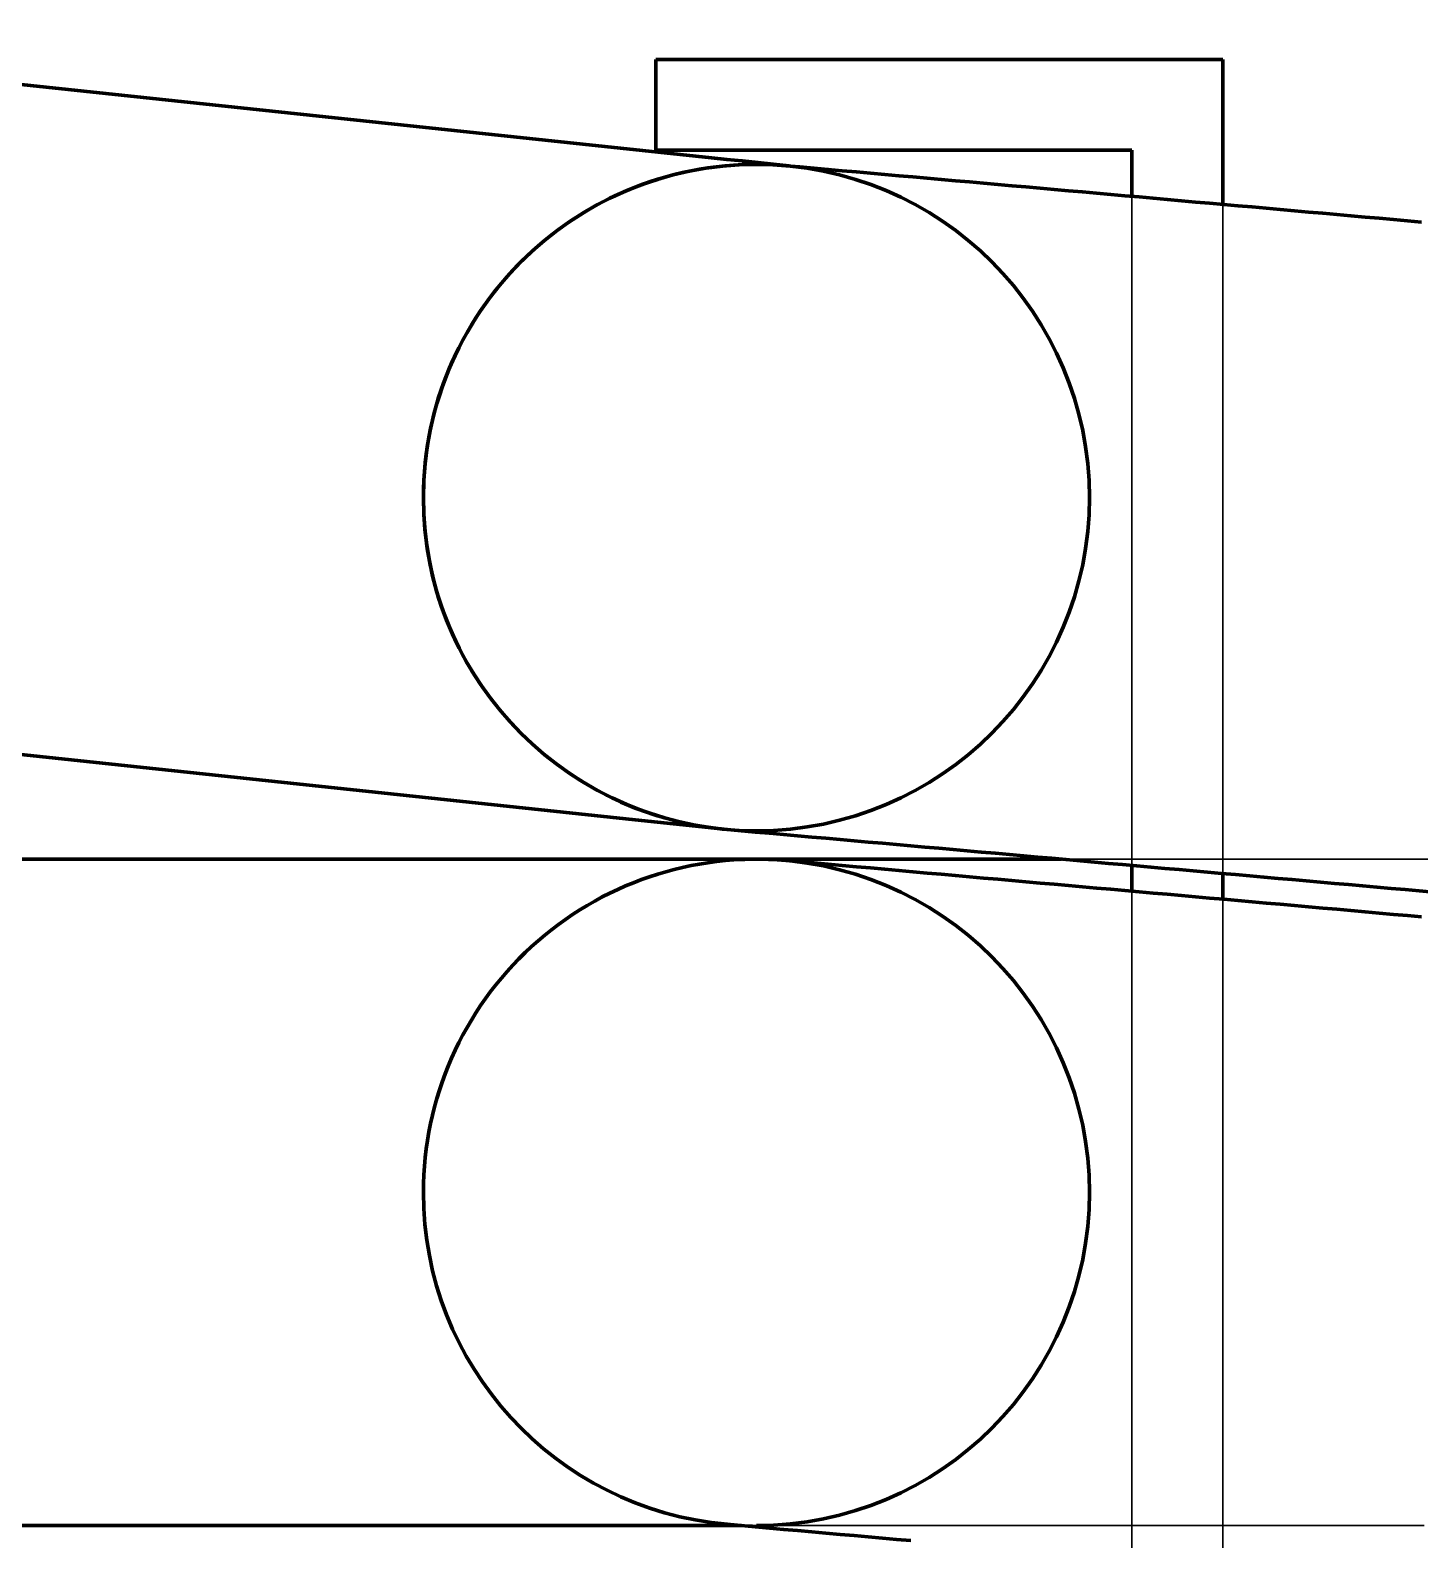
# Model space of a CAD drawing. Header units: millimetres. Extents: x 0 to 2382, y 0 to 420.
# Drawn here: x 143.11 to 148.02, y 165.34 to 170.66 of the extents above; entities that cross this region are included whole.
import ezdxf

# ---------------------------------------------------------------- set-up
doc = ezdxf.new("R2010")
doc.units = ezdxf.units.MM
doc.linetypes.add('IRAM-E-TRAZOS', pattern=[5, 4, -1])
doc.layers.add('01-VISIBLE', color=7, linetype='CONTINUOUS', lineweight=70)
doc.layers.add('02-OCULTA', color=4, linetype='IRAM-E-TRAZOS', lineweight=35)

msp = doc.modelspace()

# ---------------------------------------------------------------- linework, layer by layer
at = {"layer": '01-VISIBLE'}
for p, q in [((145.4617, 170.2167), (141.2783, 170.6606)), ((147.32, 170.5575), (145.32, 170.5575)), ((145.32, 170.2375), (145.32, 170.5575)), ((147.32, 170.0463), (147.32, 170.5575)), ((145.32, 170.2375), (147, 170.2375)), ((147, 170.0747), (147, 170.2375)), ((145.2138, 167.8798), (141.0304, 168.3237)), ((144.4761, 167.7375), (142.6879, 167.7375)), ((145.5628, 167.7375), (145.3098, 167.7375)), ((147, 167.6247), (147, 167.7155)), ((147.32, 167.5963), (147.32, 167.6871)), ((144.4761, 165.3875), (142.6879, 165.3875)), ((145.5628, 165.3875), (145.3098, 165.3875))]:
    msp.add_line(p, q, dxfattribs=at)
for points in [[(145.4617, 170.2167), (145.5162, 170.2109), (145.5708, 170.2052), (145.6253, 170.1994), (145.6798, 170.1936), (145.7343, 170.1878), (145.7889, 170.182)], [(148.0216, 169.9842), (147.9718, 169.9886), (147.922, 169.993), (147.8721, 169.9974), (147.8223, 170.0018), (147.7724, 170.0063), (147.7226, 170.0107), (147.6727, 170.0151), (147.6229, 170.0195), (147.5731, 170.0239), (147.5232, 170.0283), (147.4734, 170.0328), (147.4235, 170.0372), (147.3737, 170.0416), (147.3238, 170.046), (147.274, 170.0504), (147.2242, 170.0548), (147.1743, 170.0593), (147.1245, 170.0637), (147.0746, 170.0681), (147.0248, 170.0725), (146.9749, 170.0769), (146.9251, 170.0813), (146.8753, 170.0858), (146.8254, 170.0902), (146.7756, 170.0946), (146.7257, 170.099), (146.6759, 170.1034), (146.626, 170.1078), (146.5762, 170.1123), (146.5264, 170.1167), (146.4765, 170.1211), (146.4267, 170.1255), (146.3768, 170.1299), (146.327, 170.1343), (146.2771, 170.1387), (146.2273, 170.1432), (146.1775, 170.1476), (146.1276, 170.152), (146.0778, 170.1564), (146.0279, 170.1608), (145.9781, 170.1652), (145.9282, 170.1697), (145.8784, 170.1741), (145.8286, 170.1785), (145.7787, 170.1829)], [(145.2138, 167.8798), (145.27, 167.8739), (145.3262, 167.8679), (145.3824, 167.862), (145.4386, 167.856), (145.4948, 167.85), (145.551, 167.8441)], [(148.0634, 167.6213), (148.0136, 167.6257), (147.9638, 167.6301), (147.9139, 167.6345), (147.8641, 167.6389), (147.8142, 167.6433), (147.7644, 167.6478), (147.7145, 167.6522), (147.6647, 167.6566), (147.6149, 167.661), (147.565, 167.6654), (147.5152, 167.6698), (147.4653, 167.6743), (147.4155, 167.6787), (147.3656, 167.6831), (147.3158, 167.6875), (147.266, 167.6919), (147.2161, 167.6963), (147.1663, 167.7008), (147.1164, 167.7052), (147.0666, 167.7096), (147.0167, 167.714), (146.9669, 167.7184), (146.9171, 167.7228), (146.8672, 167.7273), (146.8174, 167.7317), (146.7675, 167.7361), (146.7177, 167.7405), (146.6678, 167.7449), (146.618, 167.7493), (146.5682, 167.7538), (146.5183, 167.7582), (146.4685, 167.7626), (146.4186, 167.767), (146.3688, 167.7714), (146.3189, 167.7758), (146.2691, 167.7803), (146.2193, 167.7847), (146.1694, 167.7891), (146.1196, 167.7935), (146.0697, 167.7979), (146.0199, 167.8023), (145.97, 167.8068), (145.9202, 167.8112), (145.8704, 167.8156), (145.8205, 167.82), (145.7707, 167.8244), (145.7208, 167.8288), (145.671, 167.8333), (145.6211, 167.8377), (145.5713, 167.8421)], [(145.3098, 167.7375), (145.2577, 167.7375), (145.2056, 167.7375), (145.1535, 167.7375), (145.1014, 167.7375), (145.0493, 167.7375), (144.9972, 167.7375), (144.9451, 167.7375), (144.893, 167.7375), (144.8409, 167.7375), (144.7888, 167.7375), (144.7367, 167.7375), (144.6846, 167.7375), (144.6325, 167.7375), (144.5803, 167.7375), (144.5282, 167.7375), (144.4761, 167.7375)], [(145.5628, 167.7375), (145.5815, 167.7375), (145.6002, 167.7375), (145.6189, 167.7375), (145.6376, 167.7375), (145.6563, 167.7375), (145.675, 167.7375)], [(146.7516, 167.7375), (146.7003, 167.7375), (146.6491, 167.7375), (146.5978, 167.7375), (146.5465, 167.7375), (146.4953, 167.7375), (146.444, 167.7375), (146.3927, 167.7375), (146.3415, 167.7375), (146.2902, 167.7375), (146.2389, 167.7375), (146.1877, 167.7375), (146.1364, 167.7375), (146.0851, 167.7375), (146.0339, 167.7375), (145.9826, 167.7375), (145.9313, 167.7375), (145.8801, 167.7375), (145.8288, 167.7375), (145.7775, 167.7375), (145.7263, 167.7375), (145.675, 167.7375)], [(148.0216, 167.5342), (147.9718, 167.5386), (147.922, 167.543), (147.8721, 167.5474), (147.8223, 167.5518), (147.7724, 167.5563), (147.7226, 167.5607), (147.6727, 167.5651), (147.6229, 167.5695), (147.5731, 167.5739), (147.5232, 167.5783), (147.4734, 167.5828), (147.4235, 167.5872), (147.3737, 167.5916), (147.3238, 167.596), (147.274, 167.6004), (147.2242, 167.6048), (147.1743, 167.6093), (147.1245, 167.6137), (147.0746, 167.6181), (147.0248, 167.6225), (146.9749, 167.6269), (146.9251, 167.6313), (146.8753, 167.6358), (146.8254, 167.6402), (146.7756, 167.6446), (146.7257, 167.649), (146.6759, 167.6534), (146.626, 167.6578), (146.5762, 167.6623), (146.5264, 167.6667), (146.4765, 167.6711), (146.4267, 167.6755), (146.3768, 167.6799), (146.327, 167.6843), (146.2771, 167.6887), (146.2273, 167.6932), (146.1775, 167.6976), (146.1276, 167.702), (146.0778, 167.7064), (146.0279, 167.7108), (145.9781, 167.7152), (145.9282, 167.7197), (145.8784, 167.7241), (145.8286, 167.7285), (145.7787, 167.7329)], [(146.2193, 165.3347), (146.1694, 165.3391), (146.1196, 165.3435), (146.0697, 165.3479), (146.0199, 165.3523), (145.97, 165.3568), (145.9202, 165.3612), (145.8704, 165.3656), (145.8205, 165.37), (145.7707, 165.3744), (145.7208, 165.3788), (145.671, 165.3833), (145.6211, 165.3877), (145.5713, 165.3921)], [(145.3098, 165.3875), (145.2577, 165.3875), (145.2056, 165.3875), (145.1535, 165.3875), (145.1014, 165.3875), (145.0493, 165.3875), (144.9972, 165.3875), (144.9451, 165.3875), (144.893, 165.3875), (144.8409, 165.3875), (144.7888, 165.3875), (144.7367, 165.3875), (144.6846, 165.3875), (144.6325, 165.3875), (144.5803, 165.3875), (144.5282, 165.3875), (144.4761, 165.3875)], [(145.5628, 165.3875), (145.5729, 165.3875), (145.5829, 165.3875), (145.5929, 165.3875), (145.603, 165.3875), (145.613, 165.3875), (145.623, 165.3875)]]:
    msp.add_lwpolyline(points, dxfattribs=at)
msp.add_circle((145.675, 169.0125), 1.175, dxfattribs=at)
for centre, start, end in [((145.675, 169.0125), 84.9364, -180), ((145.675, 169.0125), 84.9348, 84.9364), ((145.675, 169.0125), -180, -95.0636), ((145.675, 166.5625), 84.9364, -180), ((145.675, 166.5625), 90, 92.7417), ((145.675, 166.5625), -90, 90), ((145.675, 166.5625), 84.9348, 84.9364), ((145.675, 166.5625), -180, -95.0636), ((145.675, 166.5625), 180, -95.0636)]:
    msp.add_arc(centre, 1.175, start, end, dxfattribs=at)
at = {"layer": '02-OCULTA'}
for p, q in [((145.32, 170.2375), (145.32, 170.5575)), ((145.32, 170.5575), (147.32, 170.5575)), ((147.32, 170.5575), (145.32, 170.5575)), ((145.32, 170.2375), (145.32, 170.5575)), ((145.32, 170.2375), (145.32, 170.5575)), ((145.32, 170.5575), (147.32, 170.5575)), ((147.32, 170.5575), (147.32, 162.9075)), ((147.32, 162.9075), (147.32, 170.5575)), ((147.32, 170.5575), (147.32, 162.9075)), ((145.32, 170.2375), (147, 170.2375)), ((145.32, 170.2375), (147, 170.2375)), ((145.32, 170.2375), (147, 170.2375)), ((147, 170.2375), (147, 162.5875)), ((147, 170.2375), (147, 162.5875)), ((147, 162.5875), (147, 170.2375)), ((147, 167.7155), (147, 170.0747)), ((147.32, 167.6871), (147.32, 170.0463)), ((142.6879, 167.7375), (144.4761, 167.7375)), ((145.3098, 167.7375), (145.5628, 167.7375)), ((147, 165.2655), (147, 167.6247)), ((147.32, 165.2371), (147.32, 167.5963)), ((142.6879, 165.3875), (144.4761, 165.3875)), ((145.3098, 165.3875), (145.5628, 165.3875))]:
    msp.add_line(p, q, dxfattribs=at)
for points in [[(145.7889, 170.182), (145.7905, 170.1818), (145.7922, 170.1817), (145.7939, 170.1815), (145.7956, 170.1813), (145.7973, 170.1811), (145.799, 170.1809)], [(144.4761, 167.7375), (144.5282, 167.7375), (144.5803, 167.7375), (144.6325, 167.7375), (144.6846, 167.7375), (144.7367, 167.7375), (144.7888, 167.7375), (144.8409, 167.7375), (144.893, 167.7375), (144.9451, 167.7375), (144.9972, 167.7375), (145.0493, 167.7375), (145.1014, 167.7375), (145.1535, 167.7375), (145.2056, 167.7375), (145.2577, 167.7375), (145.3098, 167.7375)], [(145.5628, 167.7375), (145.5815, 167.7375), (145.6002, 167.7375), (145.6189, 167.7375), (145.6376, 167.7375), (145.6563, 167.7375), (145.675, 167.7375)], [(148.0581, 167.7375), (148.0079, 167.7375), (147.9576, 167.7375), (147.9074, 167.7375), (147.8571, 167.7375), (147.8069, 167.7375), (147.7566, 167.7375), (147.7064, 167.7375), (147.6561, 167.7375), (147.6059, 167.7375), (147.5556, 167.7375), (147.5054, 167.7375), (147.4551, 167.7375), (147.4049, 167.7375), (147.3546, 167.7375), (147.3044, 167.7375), (147.2541, 167.7375), (147.2039, 167.7375), (147.1536, 167.7375), (147.1034, 167.7375), (147.0531, 167.7375), (147.0029, 167.7375), (146.9526, 167.7375), (146.9024, 167.7375), (146.8521, 167.7375), (146.8019, 167.7375), (146.7516, 167.7375)], [(144.4761, 165.3875), (144.5282, 165.3875), (144.5803, 165.3875), (144.6325, 165.3875), (144.6846, 165.3875), (144.7367, 165.3875), (144.7888, 165.3875), (144.8409, 165.3875), (144.893, 165.3875), (144.9451, 165.3875), (144.9972, 165.3875), (145.0493, 165.3875), (145.1014, 165.3875), (145.1535, 165.3875), (145.2056, 165.3875), (145.2577, 165.3875), (145.3098, 165.3875)], [(145.5628, 165.3875), (145.5815, 165.3875), (145.6002, 165.3875), (145.6189, 165.3875), (145.6376, 165.3875), (145.6563, 165.3875), (145.675, 165.3875)], [(145.623, 165.3875), (145.6317, 165.3875), (145.6404, 165.3875), (145.649, 165.3875), (145.6577, 165.3875), (145.6663, 165.3875), (145.675, 165.3875)], [(148.0304, 165.3875), (147.9803, 165.3875), (147.9302, 165.3875), (147.8801, 165.3875), (147.83, 165.3875), (147.7799, 165.3875), (147.7297, 165.3875), (147.6796, 165.3875), (147.6295, 165.3875), (147.5794, 165.3875), (147.5293, 165.3875), (147.4792, 165.3875), (147.4291, 165.3875), (147.3789, 165.3875), (147.3288, 165.3875), (147.2787, 165.3875), (147.2286, 165.3875), (147.1785, 165.3875), (147.1284, 165.3875), (147.0782, 165.3875), (147.0281, 165.3875), (146.978, 165.3875), (146.9279, 165.3875), (146.8778, 165.3875), (146.8277, 165.3875), (146.7775, 165.3875), (146.7274, 165.3875), (146.6773, 165.3875), (146.6272, 165.3875), (146.5771, 165.3875), (146.527, 165.3875), (146.4769, 165.3875), (146.4267, 165.3875), (146.3766, 165.3875), (146.3265, 165.3875), (146.2764, 165.3875), (146.2263, 165.3875), (146.1762, 165.3875), (146.126, 165.3875), (146.0759, 165.3875), (146.0258, 165.3875), (145.9757, 165.3875), (145.9256, 165.3875), (145.8755, 165.3875), (145.8253, 165.3875), (145.7752, 165.3875), (145.7251, 165.3875), (145.675, 165.3875)]]:
    msp.add_lwpolyline(points, dxfattribs=at)
msp.add_circle((145.675, 169.0125), 1.175, dxfattribs=at)
for centre, start, end in [((145.675, 169.0125), 83.9431, 180), ((145.675, 169.0125), -96.0569, 83.9431), ((145.675, 169.0125), -95.0636, 84.9348), ((145.675, 169.0125), 180, -96.0569), ((145.675, 166.5625), 90, 180), ((145.675, 166.5625), 90, 180), ((145.675, 166.5625), 92.7417, 180), ((145.675, 166.5625), -95.0636, 84.9348), ((145.675, 166.5625), -90, 90), ((145.675, 166.5625), -90, 90), ((145.675, 166.5625), 180, -90), ((145.675, 166.5625), 180, -90), ((145.675, 166.5625), -95.0636, -90)]:
    msp.add_arc(centre, 1.175, start, end, dxfattribs=at)

doc.saveas('drawing.dxf')
